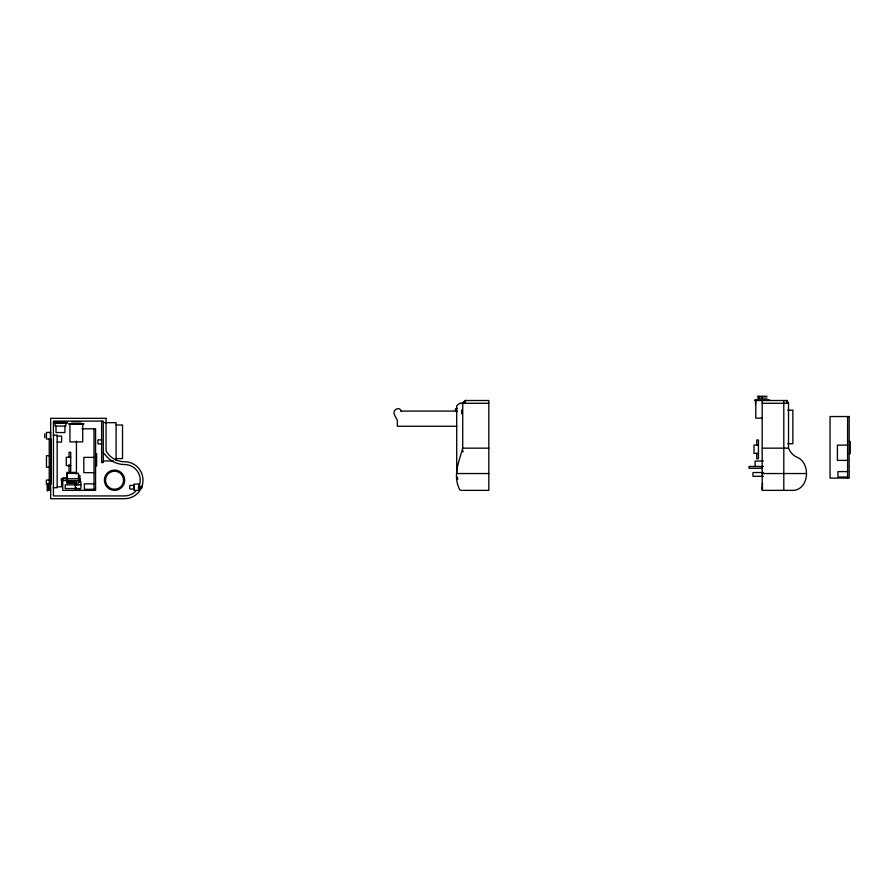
<?xml version="1.0" encoding="UTF-8"?>
<svg xmlns="http://www.w3.org/2000/svg" width="895" height="895" viewBox="0 0 895 895"><rect width="100%" height="100%" fill="white"/><g stroke="black" fill="none" stroke-linecap="round" stroke-linejoin="round"><path stroke-width="1.34" d="M762.182 488.972L762.182 487.585M754.72 400.501L786.448 400.501L788.517 403.276L788.517 448.16C790.162 452.12 793.115 455.779 797.232 457.289C810.691 463.095 809.393 488.413 793.999 490.37M461.854 490.37L488.827 490.37L488.827 400.501L465.478 400.501L462.749 403.276L462.704 448.16C459.001 461.675 452.456 475.983 459.795 489.789L460.88 490.37M462.916 451.964L463.118 450.767M463.297 403.276L465.478 400.501L465.478 403.276M463.129 403.276L465.478 400.501L462.704 403.276M462.972 403.276L465.478 400.501L462.838 403.276M757.338 396.295L767.026 396.295M757.338 398.107L767.026 398.107M754.72 399.942L769.644 399.942M488.827 403.276L459.706 403.276L456.707 405.804L456.707 473.544L488.827 473.544M762.182 403.276L788.517 403.276M460.131 403.444L461.652 403.444M787.734 410.145L792.869 410.145L792.869 443.741L787.734 443.741M400.714 411.085L456.707 411.085M762.182 418.155L755.794 418.155L755.794 400.501M71.488 421.858L81.165 421.858M104.547 422.664L116.104 422.664L116.104 460.298M68.859 423.693L83.794 423.693M68.859 424.252L83.794 424.252M116.104 425.013L122.525 425.013L122.525 458.609L116.104 458.609M456.707 426.255L397.358 426.255L397.358 420.426L394.706 415.28C391.395 410.246 399.673 405.58 401.173 411.085M81.848 428.817L95.575 428.817L95.575 490.37L76.444 490.37L76.444 487.63M49.236 432.542L50.657 432.542M53.264 435.183L57.157 435.183L57.157 487.719L53.264 487.719M57.157 436.078L61.61 436.078L61.61 442.074L57.157 442.074M101.627 439.881L97.913 439.881L97.913 443.92L101.627 443.92M849.165 441.559L850.25 441.559L850.25 453.608L849.165 453.608M758.445 444.994L754.004 444.994L754.004 453.373L758.445 453.373M847.599 445.106L837.418 445.106L837.418 460.388L847.599 460.388M462.704 448.16L488.827 448.16M762.182 448.16L788.517 448.16M95.575 453.832L96.649 453.832L96.649 465.881L95.575 465.881M49.236 455.689L46.462 455.689L46.462 467.224L49.236 467.224M70.716 457.267L66.275 457.267L66.275 465.646L70.716 465.646M93.997 457.379L83.828 457.379L83.828 472.661L93.997 472.661M103.272 460.959L113.542 460.959M763.424 461.048L755.123 461.048L755.123 466.474M763.424 466.474L749.025 466.474L749.025 468.275L762.495 468.275M847.599 471.598L837.966 471.598L837.966 477.035L847.599 477.035M763.301 472.549L752.952 472.549L752.952 476.285L763.401 476.285M762.182 473.544L806.507 473.544M66.935 477.84L62.751 477.84L62.751 490.37L75.258 490.37L75.258 480.57M49.236 480.033L46.372 480.033L46.372 484.072L51.082 484.072L51.082 439.009L46.462 439.009L46.462 432.408L50.467 432.408L50.467 439.009M66.935 480.828L75.258 480.828M66.935 481.969L75.258 481.969M75.258 483.289L66.935 483.289L66.935 472.392L75.258 472.392L75.258 473.712M93.997 483.859L84.365 483.859L84.365 489.308L93.997 489.308M80.897 484.821L65.223 484.821L65.223 488.558L80.897 488.558L80.897 481.846L78.156 481.846L78.156 484.821M134.026 484.743L134.026 489.699M134.026 485.403L129.753 485.403L129.753 489.039L134.026 489.039M139.005 486.399L141.846 486.399L141.846 488.043L139.005 488.043M57.157 486.824L61.61 486.824L61.61 480.828M50.657 490.37L49.236 490.37L49.236 439.009M793.485 490.37L762.182 490.37L762.182 400.501M103.272 452.691L107.411 457.311A23.952 23.952 0 0 0 124.528 464.516A15.707 15.707 0 0 1 138.132 488.077M788.372 403.276L786.448 400.501L786.727 403.276M788.238 403.276L786.448 400.501L787.253 403.276M788.103 403.276L786.448 400.501L787.723 403.276M457.513 477.18L457.748 479.429M847.599 416.544L847.599 478.098M783.807 400.501L783.807 490.37M762.462 482.976L762.462 488.972M762.182 396.295L762.182 398.107M758.759 396.295L758.759 398.107M756.778 445.352L756.778 439.971L758.445 439.971L758.445 458.788L756.778 458.788L756.778 453.373M755.514 401.318L755.514 404.585M461.686 410.033L461.686 413.803M101.627 421.109L101.627 462.57L103.272 462.57L103.272 421.109L53.431 421.109L53.431 495.931L124.528 495.931A15.707 15.707 0 0 0 135.637 491.321M93.997 428.817L93.997 490.37M82.72 424.252L82.72 441.895L69.933 441.895L69.933 424.252M79.879 481.846L79.879 475.402L79.174 475.402L79.174 481.846M79.879 488.558L79.879 490.37M79.174 488.558L79.174 490.37M78.458 478.736L78.458 473.321L67.394 473.321L67.394 478.736M76.444 441.123L76.444 473.947M76.444 480.794L76.444 484.9M69.049 457.625L69.049 452.243L70.716 452.243L70.716 471.061L69.049 471.061L69.049 464.337M65.827 423.313L65.827 426.087L55.121 426.087L55.121 423.313M64.932 426.087L64.932 432.542L56.016 432.542L56.016 426.087M47.894 484.072L47.894 490.807L47.211 490.807L47.211 484.072M44.75 433.829L44.75 437.588M457.065 411.04A1.387 1.387 0 0 1 455.32 409.697A1.387 1.387 0 0 1 457.065 408.355M849.165 416.544L830.045 416.544L830.045 478.098L849.165 478.098L849.165 416.544M106.046 418.334L50.657 418.334L50.657 498.705L124.528 498.705A18.482 18.482 0 0 0 143.01 480.223A18.482 18.482 0 0 0 124.528 461.742A21.167 21.167 0 0 1 106.046 450.89L106.046 418.334M67.147 422.004L53.801 422.004L53.801 423.313L67.147 423.313L67.147 422.004M80.147 478.736L61.296 478.736L61.296 480.548L80.147 480.548L80.147 478.736M139.005 484.072L134.026 484.072L134.026 490.37L139.005 490.37L139.005 484.072M109.47 489.006A10.147 10.147 0 0 0 124.685 480.223A10.147 10.147 0 0 0 109.47 471.43A10.147 10.147 0 0 0 109.47 489.006M108.161 486.6A9.017 9.017 0 0 0 123.253 482.55A9.017 9.017 0 0 0 112.211 471.508A9.017 9.017 0 0 0 108.161 486.6"/></g></svg>
